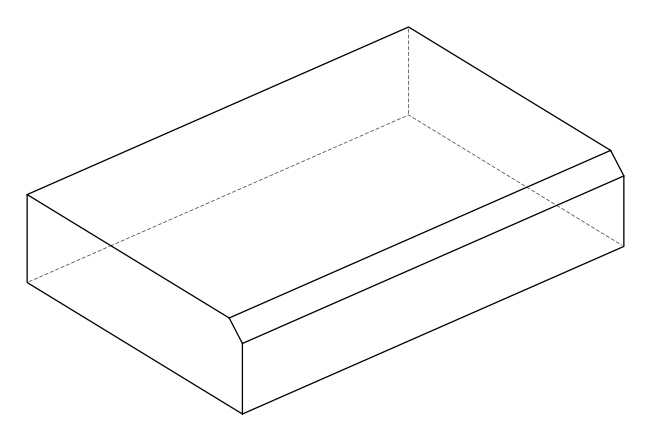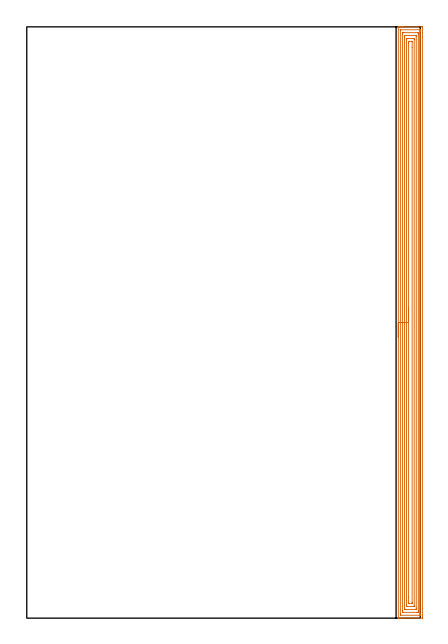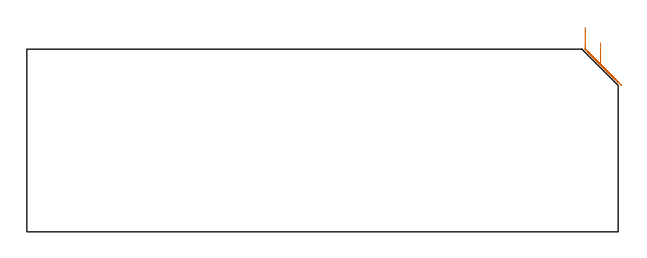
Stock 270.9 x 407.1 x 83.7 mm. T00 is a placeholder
(PLAN: 1 operations, 0 tool changes, 19.9 min)
(1 AREA_MILL | FG_CHAMFER_SURFACE | UGT0205_001 | 19.87 min | 56087 mm3)
(TOOL UGT0205_001 | Chamfer Mill 20 x 3 x 45 deg. | D20 FL50 Z2)
(OP 1 AREA_MILL)
G17 G21 G94 G90
T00 M6
G54
G17 G0 G90 X255.8 Y193.55 S1061 M3
G43 Z93.7 H0
G94 G1 Y193.588 Z92.828 F250.
Y193.702 Z91.963
Y193.891 Z91.112
Y194.153 Z90.28
Y194.487 Z89.474
Y194.89 Z88.7
Y195.358 Z87.964
Y195.89 Z87.272
Y196.479 Z86.629
Y197.122 Z86.039
Y197.814 Z85.508
Y198.55 Z85.04
Y199.324 Z84.637
Y200.13 Z84.303
Y200.962 Z84.041
Y201.814 Z83.852
Y202.678 Z83.738
Y203.55 Z83.7
Y406.921
X255.802 Y407.09 Z83.689
X255.958 Y407.097 Z83.534
X256.121 Y407.1 Z83.379
X256.374 Z83.126
X257.078 Z82.417
X258.308 Z81.189
X258.833 Z80.661
X259.448 Z80.047
X272. Z67.497
X272.266 Y407.097 Z67.232
X272.392 Y407.09 Z67.106
X272.399 Y406.961 Z67.099
X272.4 Y406.474 Z67.1
Y403.303
Y0.626
X272.395 Y0.135 Z67.103
X272.392 Y0.01 Z67.106
X272.263 Y0. Z67.235
X259.448 Z80.047
X257.078 Z82.417
X256.121 Z83.379
X255.96 Y0.001 Z83.533
X255.898 Y0.003 Z83.594
X255.803 Y0.01 Z83.688
X255.8 Y0.179 Z83.7
Y203.55
X257.214 Z82.286
Y404.686
X257.216 Y405.063 Z82.284
X257.218 Y405.085 Z82.282
X257.22 Y405.089 Z82.28
X257.233 Y405.093 Z82.267
X257.305 Y405.098 Z82.195
X257.413 Y405.099 Z82.087
X257.549 Y405.1 Z81.951
X270.716 Z68.784
X270.911 Y405.097 Z68.589
X270.945 Y405.095 Z68.555
X270.976 Y405.091 Z68.524
X270.979 Y405.046 Z68.521
X270.984 Y404.827 Z68.516
X270.985 Y404.686 Z68.515
X270.986 Y403.931 Z68.514
Y2.414
X270.984 Y2.037 Z68.516
X270.982 Y2.015 Z68.518
X270.98 Y2.011 Z68.52
X270.967 Y2.007 Z68.533
X270.895 Y2.002 Z68.605
X270.787 Y2.001 Z68.713
X270.651 Y2. Z68.849
X257.484 Z82.016
X257.289 Y2.003 Z82.211
X257.255 Y2.005 Z82.245
X257.224 Y2.009 Z82.276
X257.221 Y2.054 Z82.279
X257.216 Y2.273 Z82.284
X257.215 Y2.414 Z82.285
X257.214 Y3.169 Z82.286
Y203.55
X258.628 Z80.872
X258.629 Y402.004 Z80.871
X258.63 Y402.211 Z80.87
X258.635 Y402.898 Z80.865
X258.642 Y403.093 Z80.858
X259.711 Y403.1 Z79.789
X269.17 Y403.099 Z70.33
X269.367 Y403.095 Z70.133
X269.558 Y403.09 Z69.942
X269.564 Y402.898 Z69.936
X269.568 Y402.693 Z69.932
X269.571 Y402.004 Z69.929
Y401.796
Y5.096
X269.57 Y4.889 Z69.93
X269.565 Y4.202 Z69.935
X269.558 Y4.007 Z69.942
X268.489 Y4. Z71.011
X259.03 Y4.001 Z80.47
X258.833 Y4.005 Z80.667
X258.642 Y4.01 Z80.858
X258.636 Y4.202 Z80.864
X258.632 Y4.407 Z80.868
X258.629 Y5.096 Z80.871
Y5.305
X258.628 Y203.55 Z80.872
X260.043 Z79.457
Y400.216
X260.045 Y400.77 Z79.455
X260.049 Y400.958 Z79.451
X260.053 Y401.09 Z79.447
X260.155 Y401.093 Z79.345
X260.599 Y401.1 Z78.901
X267.621 Z71.879
X268.044 Y401.093 Z71.456
X268.144 Y401.09 Z71.356
X268.15 Y401.025 Z71.35
X268.153 Y400.953 Z71.347
X268.156 Y400.555 Z71.344
X268.157 Y6.884 Z71.343
X268.155 Y6.33 Z71.345
X268.151 Y6.142 Z71.349
X268.147 Y6.01 Z71.353
X268.045 Y6.007 Z71.455
X267.601 Y6. Z71.899
X260.579 Z78.921
X260.156 Y6.008 Z79.344
X260.056 Y6.01 Z79.444
X260.05 Y6.075 Z79.45
X260.047 Y6.147 Z79.453
X260.043 Y6.545 Z79.457
Y203.55
X261.457 Z78.043
Y398.438
X261.467 Y399.09 Z78.033
X261.688 Y399.097 Z77.812
X262.344 Y399.1 Z77.156
X262.563 Z76.937
X266.075 Y399.099 Z73.425
X266.733 Y399.09 Z72.767
X266.743 Y398.418 Z72.757
Y8.662
X266.733 Y8.01 Z72.767
X266.512 Y8.003 Z72.988
X265.856 Y8. Z73.644
X265.637 Z73.863
X262.125 Y8.001 Z77.375
X261.467 Y8.01 Z78.033
X261.457 Y8.672 Z78.043
Y8.682
Y203.55
X262.871 Z76.629
Y396.104
X262.874 Y396.64 Z76.626
X262.877 Y396.992 Z76.623
X262.89 Y397.09 Z76.61
X262.997 Y397.095 Z76.503
X263.222 Y397.098 Z76.278
X264.978 Y397.1 Z74.522
X265.128 Y397.099 Z74.372
X265.248 Y397.095 Z74.252
X265.322 Y397.09 Z74.178
X265.324 Y396.998 Z74.176
X265.328 Y396.64 Z74.172
X265.329 Y392.743 Z74.171
Y10.996
X265.326 Y10.46 Z74.174
X265.323 Y10.108 Z74.177
X265.31 Y10.01 Z74.19
X265.203 Y10.005 Z74.297
X264.978 Y10.002 Z74.522
X263.222 Y10. Z76.278
X263.072 Y10.001 Z76.428
X262.952 Y10.005 Z76.548
X262.878 Y10.01 Z76.622
X262.876 Y10.102 Z76.624
X262.872 Y10.46 Z76.628
X262.871 Y14.357 Z76.629
Y203.55
Y204.422 Z76.667
Y205.286 Z76.781
Y206.138 Z76.97
Y206.97 Z77.232
Y207.776 Z77.566
Y208.55 Z77.969
Y209.286 Z78.437
Y209.978 Z78.968
Y210.621 Z79.558
Y211.21 Z80.201
Y211.742 Z80.893
Y212.21 Z81.629
Y212.613 Z82.403
Y212.947 Z83.209
Y213.209 Z84.041
Y213.398 Z84.892
Y213.512 Z85.757
Y213.55 Z86.629
G0 Z93.7
M5
M2
